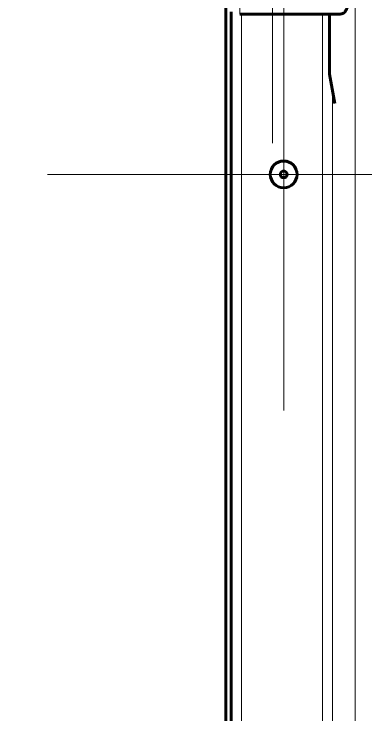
# Model space of a CAD drawing. Header units: millimetres. Extents: x 0 to 594, y 0 to 420.
# Drawn here: x 460.17 to 463.33, y 154.75 to 161.04 of the extents above; entities that cross this region are included whole.
import ezdxf

# ---------------------------------------------------------------- set-up
doc = ezdxf.new("R2010")
doc.units = ezdxf.units.MM
for name, pattern in [('K5LT_AXLED', [19.5, 15, -1.5, 1.5, -1.5]), ('K5LT_BASIC', [0]), ('K5LT_THIN', [0])]:
    doc.linetypes.add(name, pattern=pattern)
doc.layers.add('Системный слой', color=7, linetype='Continuous')

# ---------------------------------------------------------------- blocks, each defined once
blk = doc.blocks.new('U564')
at = {"layer": 'Системный слой', "color": 30, "linetype": 'K5LT_AXLED', "lineweight": 18, "true_color": 0xff8000}
for q in [(462.4913966937952, 164.5203785591235), (460.1713966985636, 162.2003785638918), (462.4913966937952, 159.8803785686602), (464.8113966890268, 162.2003785638918)]:
    blk.add_line((462.4913966937952, 162.2003785638918), q, dxfattribs=at)
blk = doc.blocks.new('U605')
at = {"layer": 'Системный слой', "color": 30, "linetype": 'K5LT_AXLED', "lineweight": 18, "true_color": 0xff8000}
for q in [(462.592597392295, 161.7203810371093), (460.4725973940832, 159.6003810388975), (462.592597392295, 157.4803810406856), (464.7125973905069, 159.6003810388975)]:
    blk.add_line((462.592597392295, 159.6003810388975), q, dxfattribs=at)
blk = doc.blocks.new('U604')
at = {"layer": 'Системный слой', "color": 5, "linetype": 'K5LT_BASIC', "lineweight": 60, "true_color": 0x0000ff}
for radius in [0.12, 0.03]:
    blk.add_circle((462.5925972824734, 159.6003810469605), radius, dxfattribs=at)
at = {"layer": 'Системный слой'}
blk.add_blockref('U605', (0, 0), dxfattribs=at)

msp = doc.modelspace()

# ---------------------------------------------------------------- linework, layer by layer
at = {"layer": 'Системный слой', "color": 7, "linetype": 'K5LT_THIN', "lineweight": 18}
for p, q in [((463.2345076099793, 163.5898652744364), (463.2345076099793, 88.80038104696052)), ((462.1988714524534, 161.200381046961), (462.1988714524534, 161.040381046961)), ((462.2125972824734, 161.040381046961), (462.2125972824734, 91.35918104696088)), ((462.940487231093, 161.040381046961), (462.940487231093, 91.35918104696088)), ((463.0305092948215, 160.3517585092968), (463.0305092948215, 92.04900358462424))]:
    msp.add_line(p, q, dxfattribs=at)
at = {"layer": 'Системный слой', "color": 5, "linetype": 'K5LT_BASIC', "lineweight": 60, "true_color": 0x0000ff}
for p, q in [((462.0725972824735, 161.1003810469624), (462.0725972824735, 91.2991810469606)), ((462.1205972824735, 161.0608348026059), (462.1205972824735, 91.33872729131724)), ((462.1988714524534, 161.040381046961), (463.1014380247996, 161.040381046961)), ((463.0043031314901, 160.5003810469605), (463.0043031314901, 161.040381046961)), ((463.0043031314901, 160.5003810469605), (463.0506702266945, 160.2374201828995))]:
    msp.add_line(p, q, dxfattribs=at)
msp.add_open_spline([(463.1014380247996, 161.040381046961), (463.1031258144764, 161.0403810469695), (463.1048138972141, 161.0404675714648), (463.1082410513026, 161.0408187343799), (463.1099786516855, 161.0410911301418), (463.1134842257308, 161.0418299709364), (463.1152495462779, 161.0423052353524), (463.1187878533837, 161.0434625417623), (463.1205562692143, 161.0441542746939), (463.1240760712395, 161.0457528183821), (463.1258202342644, 161.0466697365989), (463.1292691463877, 161.0487232244212), (463.1309638088853, 161.0498700325109), (463.1342947026284, 161.0523851656322), (463.1359180144723, 161.053763297944), (463.1385873958976, 161.0562684588519), (463.1396753639693, 161.0573704015781), (463.1422991504155, 161.0602157879747), (463.1437693830553, 161.0619904160754), (463.1465227345079, 161.0656329147609), (463.1478050759084, 161.0674997102504), (463.1501250619996, 161.0711715688088), (463.1511734630774, 161.0729694855863), (463.1529971673662, 161.0763314083813), (463.1537888191712, 161.0778840816961), (463.1550049951392, 161.0804111381843), (463.1554496580486, 161.0813682613106), (463.1567529282869, 161.0842706729534), (463.1575811649773, 161.0862474546846), (463.159039558086, 161.0899632455516), (463.1596801312741, 161.091689226299), (463.1613888290814, 161.0965484148758), (463.1624108839627, 161.0997519305281), (463.1643691435445, 161.1064926083651), (463.165300776768, 161.1100382550344), (463.1670685164768, 161.117470369559), (463.1679005011234, 161.1213638078587), (463.1694564275936, 161.1294869499625), (463.1701766315257, 161.133723051839), (463.1714943473038, 161.1425128855692), (463.1720883186765, 161.1470721288709), (463.1731386327412, 161.1564802456714), (463.1735913950493, 161.1613338742138), (463.1743442500207, 161.1712928345173), (463.1746405218887, 161.1764018998057), (463.175104935252, 161.187788286722), (463.1752327926719, 161.1940851189625), (463.1752327656445, 161.2003810469612)], degree=3, knots=[0, 0, 0, 0, 1.285477689262102, 1.285477689262102, 2.628345888967718, 2.628345888967718, 4.036843798163585, 4.036843798163585, 5.520491649551936, 5.520491649551936, 7.091472213512194, 7.091472213512194, 8.765063712852758, 8.765063712852758, 10.55946955517913, 10.55946955517913, 11.89947982168294, 11.89947982168294, 13.94032628223979, 13.94032628223979, 15.98117274279664, 15.98117274279664, 17.86286612503124, 17.86286612503124, 19.42666333828178, 19.42666333828178, 20.36346471135848, 20.36346471135848, 22.23706745751188, 22.23706745751188, 23.80734286996112, 23.80734286996112, 26.5759646981656, 26.5759646981656, 29.44720486685389, 29.44720486685389, 32.40925536025205, 32.40925536025205, 35.45408734831349, 35.45408734831349, 38.57494619954839, 38.57494619954839, 41.76970047906504, 41.76970047906504, 45.03941944200144, 45.03941944200144, 49, 49, 49, 49], dxfattribs=at)

# ---------------------------------------------------------------- block references
at = {"layer": 'Системный слой'}
for name in ['U564', 'U604']:
    msp.add_blockref(name, (0, 0), dxfattribs=at)

doc.saveas('drawing.dxf')
